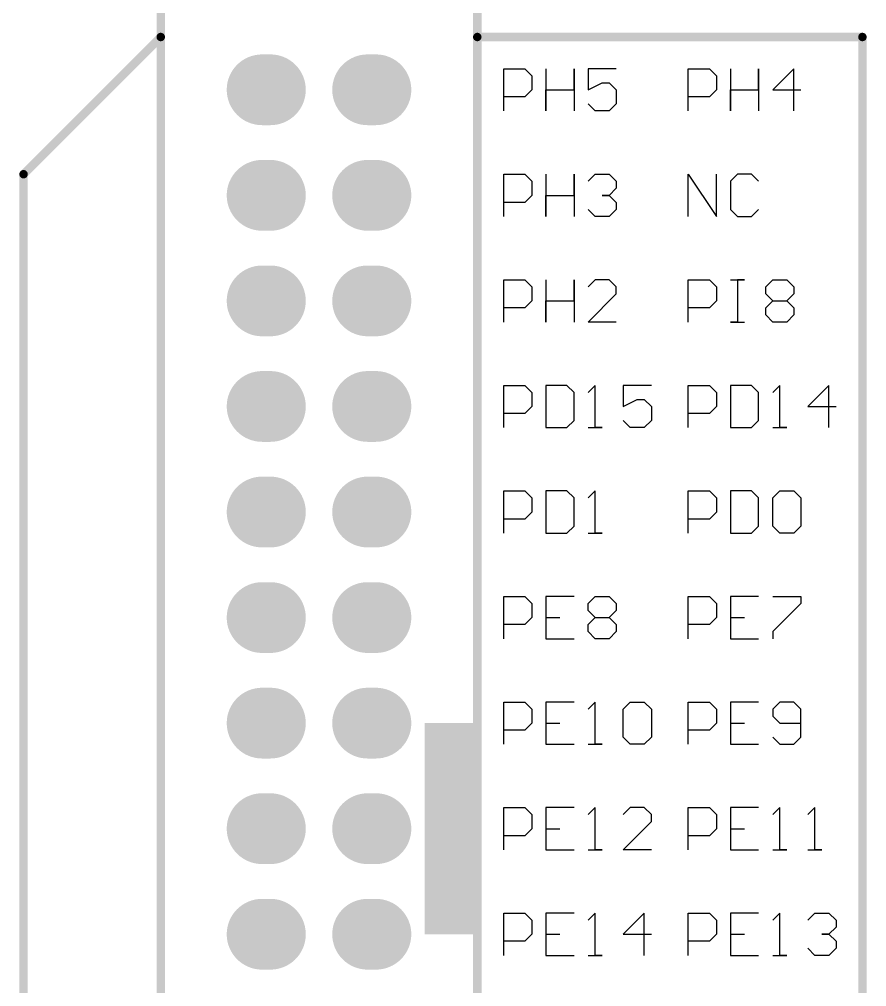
# Model space of a CAD drawing. Header units: millimetres. Extents: x -0.56 to 8.11, y -1.04 to 4.22.
# Drawn here: x 1.206 to 2.009, y 2.445 to 3.362 of the extents above; entities that cross this region are included whole.
import ezdxf

# ---------------------------------------------------------------- set-up
doc = ezdxf.new("R2010")
doc.units = ezdxf.units.MM
doc.header["$MEASUREMENT"] = 0
for name, color, linetype in [('BottomLayer', 5, 'Continuous'), ('BottomSolder', 6, 'Continuous'), ('MultiLayer', 9, 'Continuous'), ('PadHoleLayer', 156, 'Continuous'), ('TopLayer', 1, 'Continuous'), ('TopOverlay', 2, 'Continuous'), ('TopSolder', 216, 'Continuous')]:
    doc.layers.add(name, color=color, linetype=linetype)

# ---------------------------------------------------------------- blocks, each defined once
blk = doc.blocks.new('LCD_M______30____LINE_16')
at = {"layer": 'BottomLayer', "const_width": 0.05906}
for points in [[(0, 0.00394), (0, -0.00394)], [(0.1, 0.00394), (0.1, -0.00394)], [(0.2, 0.00394), (0.2, -0.00394)], [(0.3, 0.00394), (0.3, -0.00394)], [(0.4, 0.00394), (0.4, -0.00394)], [(0.5, 0.00394), (0.5, -0.00394)], [(0.6, 0.00394), (0.6, -0.00394)], [(0.7, 0.00394), (0.7, -0.00394)], [(0.8, 0.00394), (0.8, -0.00394)], [(0, -0.09606), (0, -0.10394)], [(0.1, -0.09606), (0.1, -0.10394)], [(0.2, -0.09606), (0.2, -0.10394)], [(0.3, -0.09606), (0.3, -0.10394)], [(0.4, -0.09606), (0.4, -0.10394)], [(0.5, -0.09606), (0.5, -0.10394)], [(0.6, -0.09606), (0.6, -0.10394)], [(0.7, -0.09606), (0.7, -0.10394)], [(0.8, -0.09606), (0.8, -0.10394)]]:
    blk.add_lwpolyline(points, dxfattribs=at)
at = {"layer": 'BottomLayer', "const_width": 0.02953}
for points in [[(-0.01476, 0.00394, 1), (0.01476, 0.00394, 1)], [(0.08524, 0.00394, 1), (0.11476, 0.00394, 1)], [(0.18524, 0.00394, 1), (0.21476, 0.00394, 1)], [(0.28524, 0.00394, 1), (0.31476, 0.00394, 1)], [(0.38524, 0.00394, 1), (0.41476, 0.00394, 1)], [(0.48524, 0.00394, 1), (0.51476, 0.00394, 1)], [(0.58524, 0.00394, 1), (0.61476, 0.00394, 1)], [(0.68524, 0.00394, 1), (0.71476, 0.00394, 1)], [(0.78524, 0.00394, 1), (0.81476, 0.00394, 1)], [(-0.01476, -0.00394, 1), (0.01476, -0.00394, 1)], [(0.08524, -0.00394, 1), (0.11476, -0.00394, 1)], [(0.18524, -0.00394, 1), (0.21476, -0.00394, 1)], [(0.28524, -0.00394, 1), (0.31476, -0.00394, 1)], [(0.38524, -0.00394, 1), (0.41476, -0.00394, 1)], [(0.48524, -0.00394, 1), (0.51476, -0.00394, 1)], [(0.58524, -0.00394, 1), (0.61476, -0.00394, 1)], [(0.68524, -0.00394, 1), (0.71476, -0.00394, 1)], [(0.78524, -0.00394, 1), (0.81476, -0.00394, 1)], [(-0.01476, -0.09606, 1), (0.01476, -0.09606, 1)], [(0.08524, -0.09606, 1), (0.11476, -0.09606, 1)], [(0.18524, -0.09606, 1), (0.21476, -0.09606, 1)], [(0.28524, -0.09606, 1), (0.31476, -0.09606, 1)], [(0.38524, -0.09606, 1), (0.41476, -0.09606, 1)], [(0.48524, -0.09606, 1), (0.51476, -0.09606, 1)], [(0.58524, -0.09606, 1), (0.61476, -0.09606, 1)], [(0.68524, -0.09606, 1), (0.71476, -0.09606, 1)], [(0.78524, -0.09606, 1), (0.81476, -0.09606, 1)], [(-0.01476, -0.10394, 1), (0.01476, -0.10394, 1)], [(0.08524, -0.10394, 1), (0.11476, -0.10394, 1)], [(0.18524, -0.10394, 1), (0.21476, -0.10394, 1)], [(0.28524, -0.10394, 1), (0.31476, -0.10394, 1)], [(0.38524, -0.10394, 1), (0.41476, -0.10394, 1)], [(0.48524, -0.10394, 1), (0.51476, -0.10394, 1)], [(0.58524, -0.10394, 1), (0.61476, -0.10394, 1)], [(0.68524, -0.10394, 1), (0.71476, -0.10394, 1)], [(0.78524, -0.10394, 1), (0.81476, -0.10394, 1)]]:
    blk.add_lwpolyline(points, format="xyb", close=True, dxfattribs=at)
at = {"layer": 'BottomSolder', "const_width": 0.06706}
for points in [[(0, 0.00394), (0, -0.00394)], [(0.1, 0.00394), (0.1, -0.00394)], [(0.2, 0.00394), (0.2, -0.00394)], [(0.3, 0.00394), (0.3, -0.00394)], [(0.4, 0.00394), (0.4, -0.00394)], [(0.5, 0.00394), (0.5, -0.00394)], [(0.6, 0.00394), (0.6, -0.00394)], [(0.7, 0.00394), (0.7, -0.00394)], [(0.8, 0.00394), (0.8, -0.00394)], [(0, -0.09606), (0, -0.10394)], [(0.1, -0.09606), (0.1, -0.10394)], [(0.2, -0.09606), (0.2, -0.10394)], [(0.3, -0.09606), (0.3, -0.10394)], [(0.4, -0.09606), (0.4, -0.10394)], [(0.5, -0.09606), (0.5, -0.10394)], [(0.6, -0.09606), (0.6, -0.10394)], [(0.7, -0.09606), (0.7, -0.10394)], [(0.8, -0.09606), (0.8, -0.10394)]]:
    blk.add_lwpolyline(points, dxfattribs=at)
at = {"layer": 'BottomSolder', "const_width": 0.03353}
for points in [[(-0.01676, 0.00394, 1), (0.01676, 0.00394, 1)], [(0.08324, 0.00394, 1), (0.11676, 0.00394, 1)], [(0.18324, 0.00394, 1), (0.21676, 0.00394, 1)], [(0.28324, 0.00394, 1), (0.31676, 0.00394, 1)], [(0.38324, 0.00394, 1), (0.41676, 0.00394, 1)], [(0.48324, 0.00394, 1), (0.51676, 0.00394, 1)], [(0.58324, 0.00394, 1), (0.61676, 0.00394, 1)], [(0.68324, 0.00394, 1), (0.71676, 0.00394, 1)], [(0.78324, 0.00394, 1), (0.81676, 0.00394, 1)], [(-0.01676, -0.00394, 1), (0.01676, -0.00394, 1)], [(0.08324, -0.00394, 1), (0.11676, -0.00394, 1)], [(0.18324, -0.00394, 1), (0.21676, -0.00394, 1)], [(0.28324, -0.00394, 1), (0.31676, -0.00394, 1)], [(0.38324, -0.00394, 1), (0.41676, -0.00394, 1)], [(0.48324, -0.00394, 1), (0.51676, -0.00394, 1)], [(0.58324, -0.00394, 1), (0.61676, -0.00394, 1)], [(0.68324, -0.00394, 1), (0.71676, -0.00394, 1)], [(0.78324, -0.00394, 1), (0.81676, -0.00394, 1)], [(-0.01676, -0.09606, 1), (0.01676, -0.09606, 1)], [(0.08324, -0.09606, 1), (0.11676, -0.09606, 1)], [(0.18324, -0.09606, 1), (0.21676, -0.09606, 1)], [(0.28324, -0.09606, 1), (0.31676, -0.09606, 1)], [(0.38324, -0.09606, 1), (0.41676, -0.09606, 1)], [(0.48324, -0.09606, 1), (0.51676, -0.09606, 1)], [(0.58324, -0.09606, 1), (0.61676, -0.09606, 1)], [(0.68324, -0.09606, 1), (0.71676, -0.09606, 1)], [(0.78324, -0.09606, 1), (0.81676, -0.09606, 1)], [(-0.01676, -0.10394, 1), (0.01676, -0.10394, 1)], [(0.08324, -0.10394, 1), (0.11676, -0.10394, 1)], [(0.18324, -0.10394, 1), (0.21676, -0.10394, 1)], [(0.28324, -0.10394, 1), (0.31676, -0.10394, 1)], [(0.38324, -0.10394, 1), (0.41676, -0.10394, 1)], [(0.48324, -0.10394, 1), (0.51676, -0.10394, 1)], [(0.58324, -0.10394, 1), (0.61676, -0.10394, 1)], [(0.68324, -0.10394, 1), (0.71676, -0.10394, 1)], [(0.78324, -0.10394, 1), (0.81676, -0.10394, 1)]]:
    blk.add_lwpolyline(points, format="xyb", close=True, dxfattribs=at)
at = {"layer": 'MultiLayer', "const_width": 0.05906}
for points in [[(0, 0.00394), (0, -0.00394)], [(0.1, 0.00394), (0.1, -0.00394)], [(0.2, 0.00394), (0.2, -0.00394)], [(0.3, 0.00394), (0.3, -0.00394)], [(0.4, 0.00394), (0.4, -0.00394)], [(0.5, 0.00394), (0.5, -0.00394)], [(0.6, 0.00394), (0.6, -0.00394)], [(0.7, 0.00394), (0.7, -0.00394)], [(0.8, 0.00394), (0.8, -0.00394)], [(0, -0.09606), (0, -0.10394)], [(0.1, -0.09606), (0.1, -0.10394)], [(0.2, -0.09606), (0.2, -0.10394)], [(0.3, -0.09606), (0.3, -0.10394)], [(0.4, -0.09606), (0.4, -0.10394)], [(0.5, -0.09606), (0.5, -0.10394)], [(0.6, -0.09606), (0.6, -0.10394)], [(0.7, -0.09606), (0.7, -0.10394)], [(0.8, -0.09606), (0.8, -0.10394)]]:
    blk.add_lwpolyline(points, dxfattribs=at)
at = {"layer": 'MultiLayer', "const_width": 0.02953}
for points in [[(-0.01476, 0.00394, 1), (0.01476, 0.00394, 1)], [(0.08524, 0.00394, 1), (0.11476, 0.00394, 1)], [(0.18524, 0.00394, 1), (0.21476, 0.00394, 1)], [(0.28524, 0.00394, 1), (0.31476, 0.00394, 1)], [(0.38524, 0.00394, 1), (0.41476, 0.00394, 1)], [(0.48524, 0.00394, 1), (0.51476, 0.00394, 1)], [(0.58524, 0.00394, 1), (0.61476, 0.00394, 1)], [(0.68524, 0.00394, 1), (0.71476, 0.00394, 1)], [(0.78524, 0.00394, 1), (0.81476, 0.00394, 1)], [(-0.01476, -0.00394, 1), (0.01476, -0.00394, 1)], [(0.08524, -0.00394, 1), (0.11476, -0.00394, 1)], [(0.18524, -0.00394, 1), (0.21476, -0.00394, 1)], [(0.28524, -0.00394, 1), (0.31476, -0.00394, 1)], [(0.38524, -0.00394, 1), (0.41476, -0.00394, 1)], [(0.48524, -0.00394, 1), (0.51476, -0.00394, 1)], [(0.58524, -0.00394, 1), (0.61476, -0.00394, 1)], [(0.68524, -0.00394, 1), (0.71476, -0.00394, 1)], [(0.78524, -0.00394, 1), (0.81476, -0.00394, 1)], [(-0.01476, -0.09606, 1), (0.01476, -0.09606, 1)], [(0.08524, -0.09606, 1), (0.11476, -0.09606, 1)], [(0.18524, -0.09606, 1), (0.21476, -0.09606, 1)], [(0.28524, -0.09606, 1), (0.31476, -0.09606, 1)], [(0.38524, -0.09606, 1), (0.41476, -0.09606, 1)], [(0.48524, -0.09606, 1), (0.51476, -0.09606, 1)], [(0.58524, -0.09606, 1), (0.61476, -0.09606, 1)], [(0.68524, -0.09606, 1), (0.71476, -0.09606, 1)], [(0.78524, -0.09606, 1), (0.81476, -0.09606, 1)], [(-0.01476, -0.10394, 1), (0.01476, -0.10394, 1)], [(0.08524, -0.10394, 1), (0.11476, -0.10394, 1)], [(0.18524, -0.10394, 1), (0.21476, -0.10394, 1)], [(0.28524, -0.10394, 1), (0.31476, -0.10394, 1)], [(0.38524, -0.10394, 1), (0.41476, -0.10394, 1)], [(0.48524, -0.10394, 1), (0.51476, -0.10394, 1)], [(0.58524, -0.10394, 1), (0.61476, -0.10394, 1)], [(0.68524, -0.10394, 1), (0.71476, -0.10394, 1)], [(0.78524, -0.10394, 1), (0.81476, -0.10394, 1)]]:
    blk.add_lwpolyline(points, format="xyb", close=True, dxfattribs=at)
at = {"layer": 'PadHoleLayer', "const_width": 0.01969}
for points in [[(-0.00984, 0, 1), (0.00984, 0, 1)], [(0.09016, 0, 1), (0.10984, 0, 1)], [(0.19016, 0, 1), (0.20984, 0, 1)], [(0.29016, 0, 1), (0.30984, 0, 1)], [(0.39016, 0, 1), (0.40984, 0, 1)], [(0.49016, 0, 1), (0.50984, 0, 1)], [(0.59016, 0, 1), (0.60984, 0, 1)], [(0.69016, 0, 1), (0.70984, 0, 1)], [(0.79016, 0, 1), (0.80984, 0, 1)], [(-0.00984, -0.1, 1), (0.00984, -0.1, 1)], [(0.09016, -0.1, 1), (0.10984, -0.1, 1)], [(0.19016, -0.1, 1), (0.20984, -0.1, 1)], [(0.29016, -0.1, 1), (0.30984, -0.1, 1)], [(0.39016, -0.1, 1), (0.40984, -0.1, 1)], [(0.49016, -0.1, 1), (0.50984, -0.1, 1)], [(0.59016, -0.1, 1), (0.60984, -0.1, 1)], [(0.69016, -0.1, 1), (0.70984, -0.1, 1)], [(0.79016, -0.1, 1), (0.80984, -0.1, 1)]]:
    blk.add_lwpolyline(points, format="xyb", close=True, dxfattribs=at)
at = {"layer": 'TopLayer', "const_width": 0.05906}
for points in [[(0, 0.00394), (0, -0.00394)], [(0.1, 0.00394), (0.1, -0.00394)], [(0.2, 0.00394), (0.2, -0.00394)], [(0.3, 0.00394), (0.3, -0.00394)], [(0.4, 0.00394), (0.4, -0.00394)], [(0.5, 0.00394), (0.5, -0.00394)], [(0.6, 0.00394), (0.6, -0.00394)], [(0.7, 0.00394), (0.7, -0.00394)], [(0.8, 0.00394), (0.8, -0.00394)], [(0, -0.09606), (0, -0.10394)], [(0.1, -0.09606), (0.1, -0.10394)], [(0.2, -0.09606), (0.2, -0.10394)], [(0.3, -0.09606), (0.3, -0.10394)], [(0.4, -0.09606), (0.4, -0.10394)], [(0.5, -0.09606), (0.5, -0.10394)], [(0.6, -0.09606), (0.6, -0.10394)], [(0.7, -0.09606), (0.7, -0.10394)], [(0.8, -0.09606), (0.8, -0.10394)]]:
    blk.add_lwpolyline(points, dxfattribs=at)
at = {"layer": 'TopLayer', "const_width": 0.02953}
for points in [[(-0.01476, 0.00394, 1), (0.01476, 0.00394, 1)], [(0.08524, 0.00394, 1), (0.11476, 0.00394, 1)], [(0.18524, 0.00394, 1), (0.21476, 0.00394, 1)], [(0.28524, 0.00394, 1), (0.31476, 0.00394, 1)], [(0.38524, 0.00394, 1), (0.41476, 0.00394, 1)], [(0.48524, 0.00394, 1), (0.51476, 0.00394, 1)], [(0.58524, 0.00394, 1), (0.61476, 0.00394, 1)], [(0.68524, 0.00394, 1), (0.71476, 0.00394, 1)], [(0.78524, 0.00394, 1), (0.81476, 0.00394, 1)], [(-0.01476, -0.00394, 1), (0.01476, -0.00394, 1)], [(0.08524, -0.00394, 1), (0.11476, -0.00394, 1)], [(0.18524, -0.00394, 1), (0.21476, -0.00394, 1)], [(0.28524, -0.00394, 1), (0.31476, -0.00394, 1)], [(0.38524, -0.00394, 1), (0.41476, -0.00394, 1)], [(0.48524, -0.00394, 1), (0.51476, -0.00394, 1)], [(0.58524, -0.00394, 1), (0.61476, -0.00394, 1)], [(0.68524, -0.00394, 1), (0.71476, -0.00394, 1)], [(0.78524, -0.00394, 1), (0.81476, -0.00394, 1)], [(-0.01476, -0.09606, 1), (0.01476, -0.09606, 1)], [(0.08524, -0.09606, 1), (0.11476, -0.09606, 1)], [(0.18524, -0.09606, 1), (0.21476, -0.09606, 1)], [(0.28524, -0.09606, 1), (0.31476, -0.09606, 1)], [(0.38524, -0.09606, 1), (0.41476, -0.09606, 1)], [(0.48524, -0.09606, 1), (0.51476, -0.09606, 1)], [(0.58524, -0.09606, 1), (0.61476, -0.09606, 1)], [(0.68524, -0.09606, 1), (0.71476, -0.09606, 1)], [(0.78524, -0.09606, 1), (0.81476, -0.09606, 1)], [(-0.01476, -0.10394, 1), (0.01476, -0.10394, 1)], [(0.08524, -0.10394, 1), (0.11476, -0.10394, 1)], [(0.18524, -0.10394, 1), (0.21476, -0.10394, 1)], [(0.28524, -0.10394, 1), (0.31476, -0.10394, 1)], [(0.38524, -0.10394, 1), (0.41476, -0.10394, 1)], [(0.48524, -0.10394, 1), (0.51476, -0.10394, 1)], [(0.58524, -0.10394, 1), (0.61476, -0.10394, 1)], [(0.68524, -0.10394, 1), (0.71476, -0.10394, 1)], [(0.78524, -0.10394, 1), (0.81476, -0.10394, 1)]]:
    blk.add_lwpolyline(points, format="xyb", close=True, dxfattribs=at)
at = {"layer": 'TopOverlay', "const_width": 0.008}
for points in [[(1.6, 0.1), (-0.2, 0.1)], [(-0.05, -0.2), (-0.2, -0.2)], [(1.6, -0.2), (-0.05, -0.2)]]:
    blk.add_lwpolyline(points, dxfattribs=at)
at = {"layer": 'TopOverlay', "const_width": 0.004}
blk.add_lwpolyline([(-0.052, -0.2, 1), (-0.048, -0.2, 1)], format="xyb", close=True, dxfattribs=at)
blk.add_lwpolyline([(-0.052, -0.2, 1), (-0.048, -0.2, 1)], format="xyb", close=True, dxfattribs=at)
at = {"layer": 'TopOverlay'}
blk.add_solid([(0.59999, 0.05), (0.79999, 0.05), (0.59999, 0.1), (0.79999, 0.1)], dxfattribs=at)
at = {"layer": 'TopSolder', "const_width": 0.06706}
for points in [[(0, 0.00394), (0, -0.00394)], [(0.1, 0.00394), (0.1, -0.00394)], [(0.2, 0.00394), (0.2, -0.00394)], [(0.3, 0.00394), (0.3, -0.00394)], [(0.4, 0.00394), (0.4, -0.00394)], [(0.5, 0.00394), (0.5, -0.00394)], [(0.6, 0.00394), (0.6, -0.00394)], [(0.7, 0.00394), (0.7, -0.00394)], [(0.8, 0.00394), (0.8, -0.00394)], [(0, -0.09606), (0, -0.10394)], [(0.1, -0.09606), (0.1, -0.10394)], [(0.2, -0.09606), (0.2, -0.10394)], [(0.3, -0.09606), (0.3, -0.10394)], [(0.4, -0.09606), (0.4, -0.10394)], [(0.5, -0.09606), (0.5, -0.10394)], [(0.6, -0.09606), (0.6, -0.10394)], [(0.7, -0.09606), (0.7, -0.10394)], [(0.8, -0.09606), (0.8, -0.10394)]]:
    blk.add_lwpolyline(points, dxfattribs=at)
at = {"layer": 'TopSolder', "const_width": 0.03353}
for points in [[(-0.01676, 0.00394, 1), (0.01676, 0.00394, 1)], [(0.08324, 0.00394, 1), (0.11676, 0.00394, 1)], [(0.18324, 0.00394, 1), (0.21676, 0.00394, 1)], [(0.28324, 0.00394, 1), (0.31676, 0.00394, 1)], [(0.38324, 0.00394, 1), (0.41676, 0.00394, 1)], [(0.48324, 0.00394, 1), (0.51676, 0.00394, 1)], [(0.58324, 0.00394, 1), (0.61676, 0.00394, 1)], [(0.68324, 0.00394, 1), (0.71676, 0.00394, 1)], [(0.78324, 0.00394, 1), (0.81676, 0.00394, 1)], [(-0.01676, -0.00394, 1), (0.01676, -0.00394, 1)], [(0.08324, -0.00394, 1), (0.11676, -0.00394, 1)], [(0.18324, -0.00394, 1), (0.21676, -0.00394, 1)], [(0.28324, -0.00394, 1), (0.31676, -0.00394, 1)], [(0.38324, -0.00394, 1), (0.41676, -0.00394, 1)], [(0.48324, -0.00394, 1), (0.51676, -0.00394, 1)], [(0.58324, -0.00394, 1), (0.61676, -0.00394, 1)], [(0.68324, -0.00394, 1), (0.71676, -0.00394, 1)], [(0.78324, -0.00394, 1), (0.81676, -0.00394, 1)], [(-0.01676, -0.09606, 1), (0.01676, -0.09606, 1)], [(0.08324, -0.09606, 1), (0.11676, -0.09606, 1)], [(0.18324, -0.09606, 1), (0.21676, -0.09606, 1)], [(0.28324, -0.09606, 1), (0.31676, -0.09606, 1)], [(0.38324, -0.09606, 1), (0.41676, -0.09606, 1)], [(0.48324, -0.09606, 1), (0.51676, -0.09606, 1)], [(0.58324, -0.09606, 1), (0.61676, -0.09606, 1)], [(0.68324, -0.09606, 1), (0.71676, -0.09606, 1)], [(0.78324, -0.09606, 1), (0.81676, -0.09606, 1)], [(-0.01676, -0.10394, 1), (0.01676, -0.10394, 1)], [(0.08324, -0.10394, 1), (0.11676, -0.10394, 1)], [(0.18324, -0.10394, 1), (0.21676, -0.10394, 1)], [(0.28324, -0.10394, 1), (0.31676, -0.10394, 1)], [(0.38324, -0.10394, 1), (0.41676, -0.10394, 1)], [(0.48324, -0.10394, 1), (0.51676, -0.10394, 1)], [(0.58324, -0.10394, 1), (0.61676, -0.10394, 1)], [(0.68324, -0.10394, 1), (0.71676, -0.10394, 1)], [(0.78324, -0.10394, 1), (0.81676, -0.10394, 1)]]:
    blk.add_lwpolyline(points, format="xyb", close=True, dxfattribs=at)

msp = doc.modelspace()

# ---------------------------------------------------------------- linework, layer by layer
at = {"layer": 'TopOverlay'}
for p, q in [((1.665, 3.275), (1.665, 3.31499)), ((1.665, 3.31499), (1.68499, 3.31499)), ((1.68499, 3.31499), (1.69166, 3.30832)), ((1.69166, 3.30832), (1.69166, 3.29499)), ((1.70499, 3.31499), (1.70499, 3.275)), ((1.73165, 3.29499), (1.73165, 3.31499)), ((1.73165, 3.31499), (1.73165, 3.275)), ((1.77163, 3.31499), (1.74497, 3.31499)), ((1.74497, 3.31499), (1.74497, 3.29499)), ((1.84, 3.275), (1.84, 3.31499)), ((1.84, 3.31499), (1.85999, 3.31499)), ((1.85999, 3.31499), (1.86666, 3.30832)), ((1.86666, 3.30832), (1.86666, 3.29499)), ((1.87999, 3.31499), (1.87999, 3.275)), ((1.90665, 3.29499), (1.90665, 3.31499)), ((1.90665, 3.31499), (1.90665, 3.275)), ((1.93997, 3.31499), (1.91997, 3.29499)), ((1.93997, 3.275), (1.93997, 3.31499)), ((1.74497, 3.29499), (1.7583, 3.30166)), ((1.7583, 3.30166), (1.76497, 3.30166)), ((1.76497, 3.30166), (1.77163, 3.29499)), ((1.69166, 3.29499), (1.68499, 3.28833)), ((1.70499, 3.275), (1.70499, 3.29499)), ((1.70499, 3.29499), (1.73165, 3.29499)), ((1.77163, 3.29499), (1.77163, 3.28166)), ((1.86666, 3.29499), (1.85999, 3.28833)), ((1.87999, 3.275), (1.87999, 3.29499)), ((1.87999, 3.29499), (1.90665, 3.29499)), ((1.91997, 3.29499), (1.94663, 3.29499)), ((1.68499, 3.28833), (1.665, 3.28833)), ((1.75164, 3.275), (1.74497, 3.28166)), ((1.77163, 3.28166), (1.76497, 3.275)), ((1.85999, 3.28833), (1.84, 3.28833)), ((1.76497, 3.275), (1.75164, 3.275)), ((1.665, 3.175), (1.665, 3.21499)), ((1.665, 3.21499), (1.68499, 3.21499)), ((1.68499, 3.21499), (1.69166, 3.20832)), ((1.69166, 3.20832), (1.69166, 3.19499)), ((1.70499, 3.21499), (1.70499, 3.175)), ((1.73165, 3.19499), (1.73165, 3.21499)), ((1.73165, 3.21499), (1.73165, 3.175)), ((1.74497, 3.20832), (1.75164, 3.21499)), ((1.75164, 3.21499), (1.76497, 3.21499)), ((1.76497, 3.21499), (1.77163, 3.20832)), ((1.77163, 3.20832), (1.77163, 3.20166)), ((1.84, 3.175), (1.84, 3.21499)), ((1.84, 3.21499), (1.86666, 3.175)), ((1.86666, 3.175), (1.86666, 3.21499)), ((1.88665, 3.21499), (1.87999, 3.20832)), ((1.87999, 3.20832), (1.87999, 3.18166)), ((1.89998, 3.21499), (1.88665, 3.21499)), ((1.90665, 3.20832), (1.89998, 3.21499)), ((1.77163, 3.20166), (1.76497, 3.19499)), ((1.69166, 3.19499), (1.68499, 3.18833)), ((1.70499, 3.175), (1.70499, 3.19499)), ((1.70499, 3.19499), (1.73165, 3.19499)), ((1.76497, 3.19499), (1.7583, 3.19499)), ((1.7583, 3.19499), (1.76497, 3.19499)), ((1.76497, 3.19499), (1.77163, 3.18833)), ((1.68499, 3.18833), (1.665, 3.18833)), ((1.75164, 3.175), (1.74497, 3.18166)), ((1.77163, 3.18166), (1.76497, 3.175)), ((1.77163, 3.18833), (1.77163, 3.18166)), ((1.87999, 3.18166), (1.88665, 3.175)), ((1.89998, 3.175), (1.90665, 3.18166)), ((1.76497, 3.175), (1.75164, 3.175)), ((1.88665, 3.175), (1.89998, 3.175)), ((1.665, 3.075), (1.665, 3.11499)), ((1.665, 3.11499), (1.68499, 3.11499)), ((1.68499, 3.11499), (1.69166, 3.10832)), ((1.69166, 3.10832), (1.69166, 3.09499)), ((1.70499, 3.11499), (1.70499, 3.075)), ((1.73165, 3.09499), (1.73165, 3.11499)), ((1.73165, 3.11499), (1.73165, 3.075)), ((1.75164, 3.11499), (1.74497, 3.10832)), ((1.76497, 3.11499), (1.75164, 3.11499)), ((1.77163, 3.10832), (1.76497, 3.11499)), ((1.77163, 3.10166), (1.77163, 3.10832)), ((1.84, 3.075), (1.84, 3.11499)), ((1.84, 3.11499), (1.85999, 3.11499)), ((1.85999, 3.11499), (1.86666, 3.10832)), ((1.86666, 3.10832), (1.86666, 3.09499)), ((1.87999, 3.11499), (1.89332, 3.11499)), ((1.89332, 3.11499), (1.88665, 3.11499)), ((1.88665, 3.11499), (1.88665, 3.075)), ((1.91331, 3.10832), (1.91997, 3.11499)), ((1.91331, 3.10166), (1.91331, 3.10832)), ((1.91997, 3.11499), (1.9333, 3.11499)), ((1.9333, 3.11499), (1.93997, 3.10832)), ((1.93997, 3.10832), (1.93997, 3.10166)), ((1.74497, 3.075), (1.77163, 3.10166)), ((1.91997, 3.09499), (1.91331, 3.10166)), ((1.93997, 3.10166), (1.9333, 3.09499)), ((1.68499, 3.08833), (1.665, 3.08833)), ((1.69166, 3.09499), (1.68499, 3.08833)), ((1.70499, 3.075), (1.70499, 3.09499)), ((1.70499, 3.09499), (1.73165, 3.09499)), ((1.85999, 3.08833), (1.84, 3.08833)), ((1.86666, 3.09499), (1.85999, 3.08833)), ((1.91331, 3.08833), (1.91997, 3.09499)), ((1.91331, 3.08166), (1.91331, 3.08833)), ((1.91997, 3.09499), (1.9333, 3.09499)), ((1.9333, 3.09499), (1.93997, 3.08833)), ((1.93997, 3.08833), (1.93997, 3.08166)), ((1.91997, 3.075), (1.91331, 3.08166)), ((1.93997, 3.08166), (1.9333, 3.075)), ((1.77163, 3.075), (1.74497, 3.075)), ((1.88665, 3.075), (1.87999, 3.075)), ((1.87999, 3.075), (1.89332, 3.075)), ((1.9333, 3.075), (1.91997, 3.075)), ((1.665, 2.975), (1.665, 3.01499)), ((1.665, 3.01499), (1.68499, 3.01499)), ((1.68499, 3.01499), (1.69166, 3.00832)), ((1.70499, 3.01499), (1.70499, 2.975)), ((1.72498, 3.01499), (1.70499, 3.01499)), ((1.73165, 3.00832), (1.72498, 3.01499)), ((1.75164, 3.01499), (1.74497, 3.00832)), ((1.75164, 2.975), (1.75164, 3.01499)), ((1.80495, 3.01499), (1.7783, 3.01499)), ((1.7783, 3.01499), (1.7783, 2.99499)), ((1.84, 2.975), (1.84, 3.01499)), ((1.84, 3.01499), (1.85999, 3.01499)), ((1.85999, 3.01499), (1.86666, 3.00832)), ((1.87999, 3.01499), (1.87999, 2.975)), ((1.89998, 3.01499), (1.87999, 3.01499)), ((1.90665, 3.00832), (1.89998, 3.01499)), ((1.92664, 3.01499), (1.91997, 3.00832)), ((1.92664, 2.975), (1.92664, 3.01499)), ((1.97329, 3.01499), (1.9533, 2.99499)), ((1.97329, 2.975), (1.97329, 3.01499)), ((1.69166, 3.00832), (1.69166, 2.99499)), ((1.73165, 2.98166), (1.73165, 3.00832)), ((1.86666, 3.00832), (1.86666, 2.99499)), ((1.90665, 2.98166), (1.90665, 3.00832)), ((1.7783, 2.99499), (1.79163, 3.00166)), ((1.79163, 3.00166), (1.79829, 3.00166)), ((1.79829, 3.00166), (1.80495, 2.99499)), ((1.68499, 2.98833), (1.665, 2.98833)), ((1.69166, 2.99499), (1.68499, 2.98833)), ((1.80495, 2.99499), (1.80495, 2.98166)), ((1.85999, 2.98833), (1.84, 2.98833)), ((1.86666, 2.99499), (1.85999, 2.98833)), ((1.9533, 2.99499), (1.97995, 2.99499)), ((1.72498, 2.975), (1.73165, 2.98166)), ((1.78496, 2.975), (1.7783, 2.98166)), ((1.80495, 2.98166), (1.79829, 2.975)), ((1.89998, 2.975), (1.90665, 2.98166)), ((1.70499, 2.975), (1.72498, 2.975)), ((1.74497, 2.975), (1.7583, 2.975)), ((1.7583, 2.975), (1.75164, 2.975)), ((1.79829, 2.975), (1.78496, 2.975)), ((1.87999, 2.975), (1.89998, 2.975)), ((1.91997, 2.975), (1.9333, 2.975)), ((1.9333, 2.975), (1.92664, 2.975)), ((1.665, 2.875), (1.665, 2.91499)), ((1.665, 2.91499), (1.68499, 2.91499)), ((1.68499, 2.91499), (1.69166, 2.90832)), ((1.70499, 2.91499), (1.70499, 2.875)), ((1.72498, 2.91499), (1.70499, 2.91499)), ((1.73165, 2.90832), (1.72498, 2.91499)), ((1.75164, 2.91499), (1.74497, 2.90832)), ((1.75164, 2.875), (1.75164, 2.91499)), ((1.84, 2.875), (1.84, 2.91499)), ((1.84, 2.91499), (1.85999, 2.91499)), ((1.85999, 2.91499), (1.86666, 2.90832)), ((1.87999, 2.91499), (1.87999, 2.875)), ((1.89998, 2.91499), (1.87999, 2.91499)), ((1.90665, 2.90832), (1.89998, 2.91499)), ((1.91997, 2.90832), (1.92664, 2.91499)), ((1.92664, 2.91499), (1.93997, 2.91499)), ((1.93997, 2.91499), (1.94663, 2.90832)), ((1.69166, 2.90832), (1.69166, 2.89499)), ((1.73165, 2.88166), (1.73165, 2.90832)), ((1.86666, 2.90832), (1.86666, 2.89499)), ((1.90665, 2.88166), (1.90665, 2.90832)), ((1.91997, 2.88166), (1.91997, 2.90832)), ((1.94663, 2.90832), (1.94663, 2.88166)), ((1.68499, 2.88833), (1.665, 2.88833)), ((1.69166, 2.89499), (1.68499, 2.88833)), ((1.85999, 2.88833), (1.84, 2.88833)), ((1.86666, 2.89499), (1.85999, 2.88833)), ((1.72498, 2.875), (1.73165, 2.88166)), ((1.89998, 2.875), (1.90665, 2.88166)), ((1.92664, 2.875), (1.91997, 2.88166)), ((1.94663, 2.88166), (1.93997, 2.875)), ((1.70499, 2.875), (1.72498, 2.875)), ((1.74497, 2.875), (1.7583, 2.875)), ((1.7583, 2.875), (1.75164, 2.875)), ((1.87999, 2.875), (1.89998, 2.875)), ((1.93997, 2.875), (1.92664, 2.875)), ((1.665, 2.775), (1.665, 2.81499)), ((1.665, 2.81499), (1.68499, 2.81499)), ((1.68499, 2.81499), (1.69166, 2.80832)), ((1.73165, 2.81499), (1.70499, 2.81499)), ((1.70499, 2.81499), (1.70499, 2.775)), ((1.74497, 2.80832), (1.75164, 2.81499)), ((1.75164, 2.81499), (1.76497, 2.81499)), ((1.76497, 2.81499), (1.77163, 2.80832)), ((1.84, 2.775), (1.84, 2.81499)), ((1.84, 2.81499), (1.85999, 2.81499)), ((1.85999, 2.81499), (1.86666, 2.80832)), ((1.90665, 2.81499), (1.87999, 2.81499)), ((1.87999, 2.81499), (1.87999, 2.775)), ((1.91997, 2.81499), (1.94663, 2.81499)), ((1.94663, 2.81499), (1.94663, 2.80832)), ((1.69166, 2.80832), (1.69166, 2.79499)), ((1.74497, 2.80166), (1.74497, 2.80832)), ((1.77163, 2.80832), (1.77163, 2.80166)), ((1.86666, 2.80832), (1.86666, 2.79499)), ((1.94663, 2.80832), (1.91997, 2.78166)), ((1.69166, 2.79499), (1.68499, 2.78833)), ((1.70499, 2.79499), (1.71832, 2.79499)), ((1.75164, 2.79499), (1.74497, 2.80166)), ((1.74497, 2.78833), (1.75164, 2.79499)), ((1.75164, 2.79499), (1.76497, 2.79499)), ((1.77163, 2.80166), (1.76497, 2.79499)), ((1.76497, 2.79499), (1.77163, 2.78833)), ((1.86666, 2.79499), (1.85999, 2.78833)), ((1.87999, 2.79499), (1.89332, 2.79499)), ((1.68499, 2.78833), (1.665, 2.78833)), ((1.74497, 2.78166), (1.74497, 2.78833)), ((1.77163, 2.78833), (1.77163, 2.78166)), ((1.85999, 2.78833), (1.84, 2.78833)), ((1.75164, 2.775), (1.74497, 2.78166)), ((1.77163, 2.78166), (1.76497, 2.775)), ((1.91997, 2.78166), (1.91997, 2.775)), ((1.70499, 2.775), (1.73165, 2.775)), ((1.76497, 2.775), (1.75164, 2.775)), ((1.87999, 2.775), (1.90665, 2.775)), ((1.665, 2.675), (1.665, 2.71499)), ((1.665, 2.71499), (1.68499, 2.71499)), ((1.68499, 2.71499), (1.69166, 2.70832)), ((1.73165, 2.71499), (1.70499, 2.71499)), ((1.70499, 2.71499), (1.70499, 2.675)), ((1.75164, 2.71499), (1.74497, 2.70832)), ((1.75164, 2.675), (1.75164, 2.71499)), ((1.7783, 2.70832), (1.78496, 2.71499)), ((1.78496, 2.71499), (1.79829, 2.71499)), ((1.79829, 2.71499), (1.80495, 2.70832)), ((1.84, 2.675), (1.84, 2.71499)), ((1.84, 2.71499), (1.85999, 2.71499)), ((1.85999, 2.71499), (1.86666, 2.70832)), ((1.90665, 2.71499), (1.87999, 2.71499)), ((1.87999, 2.71499), (1.87999, 2.675)), ((1.92664, 2.71499), (1.91997, 2.70832)), ((1.93997, 2.71499), (1.92664, 2.71499)), ((1.94663, 2.70832), (1.93997, 2.71499)), ((1.69166, 2.70832), (1.69166, 2.69499)), ((1.7783, 2.68166), (1.7783, 2.70832)), ((1.80495, 2.70832), (1.80495, 2.68166)), ((1.86666, 2.70832), (1.86666, 2.69499)), ((1.91997, 2.70832), (1.91997, 2.70166)), ((1.94663, 2.68166), (1.94663, 2.70832)), ((1.69166, 2.69499), (1.68499, 2.68833)), ((1.70499, 2.69499), (1.71832, 2.69499)), ((1.86666, 2.69499), (1.85999, 2.68833)), ((1.87999, 2.69499), (1.89332, 2.69499)), ((1.91997, 2.70166), (1.92664, 2.69499)), ((1.92664, 2.69499), (1.94663, 2.69499)), ((1.68499, 2.68833), (1.665, 2.68833)), ((1.85999, 2.68833), (1.84, 2.68833)), ((1.78496, 2.675), (1.7783, 2.68166)), ((1.80495, 2.68166), (1.79829, 2.675)), ((1.91997, 2.68166), (1.92664, 2.675)), ((1.93997, 2.675), (1.94663, 2.68166)), ((1.70499, 2.675), (1.73165, 2.675)), ((1.74497, 2.675), (1.7583, 2.675)), ((1.7583, 2.675), (1.75164, 2.675)), ((1.79829, 2.675), (1.78496, 2.675)), ((1.87999, 2.675), (1.90665, 2.675)), ((1.92664, 2.675), (1.93997, 2.675)), ((1.665, 2.575), (1.665, 2.61499)), ((1.665, 2.61499), (1.68499, 2.61499)), ((1.68499, 2.61499), (1.69166, 2.60832)), ((1.73165, 2.61499), (1.70499, 2.61499)), ((1.70499, 2.61499), (1.70499, 2.575)), ((1.75164, 2.61499), (1.74497, 2.60832)), ((1.75164, 2.575), (1.75164, 2.61499)), ((1.78496, 2.61499), (1.7783, 2.60832)), ((1.79829, 2.61499), (1.78496, 2.61499)), ((1.80495, 2.60832), (1.79829, 2.61499)), ((1.84, 2.575), (1.84, 2.61499)), ((1.84, 2.61499), (1.85999, 2.61499)), ((1.85999, 2.61499), (1.86666, 2.60832)), ((1.90665, 2.61499), (1.87999, 2.61499)), ((1.87999, 2.61499), (1.87999, 2.575)), ((1.92664, 2.61499), (1.91997, 2.60832)), ((1.92664, 2.575), (1.92664, 2.61499)), ((1.95996, 2.61499), (1.9533, 2.60832)), ((1.95996, 2.575), (1.95996, 2.61499)), ((1.69166, 2.60832), (1.69166, 2.59499)), ((1.80495, 2.60166), (1.80495, 2.60832)), ((1.86666, 2.60832), (1.86666, 2.59499)), ((1.69166, 2.59499), (1.68499, 2.58833)), ((1.70499, 2.59499), (1.71832, 2.59499)), ((1.7783, 2.575), (1.80495, 2.60166)), ((1.86666, 2.59499), (1.85999, 2.58833)), ((1.87999, 2.59499), (1.89332, 2.59499)), ((1.68499, 2.58833), (1.665, 2.58833)), ((1.85999, 2.58833), (1.84, 2.58833)), ((1.70499, 2.575), (1.73165, 2.575)), ((1.74497, 2.575), (1.7583, 2.575)), ((1.7583, 2.575), (1.75164, 2.575)), ((1.80495, 2.575), (1.7783, 2.575)), ((1.87999, 2.575), (1.90665, 2.575)), ((1.91997, 2.575), (1.9333, 2.575)), ((1.9333, 2.575), (1.92664, 2.575)), ((1.9533, 2.575), (1.96663, 2.575)), ((1.96663, 2.575), (1.95996, 2.575)), ((1.665, 2.475), (1.665, 2.51499)), ((1.665, 2.51499), (1.68499, 2.51499)), ((1.68499, 2.51499), (1.69166, 2.50832)), ((1.73165, 2.51499), (1.70499, 2.51499)), ((1.70499, 2.51499), (1.70499, 2.475)), ((1.75164, 2.51499), (1.74497, 2.50832)), ((1.75164, 2.475), (1.75164, 2.51499)), ((1.79829, 2.51499), (1.7783, 2.49499)), ((1.79829, 2.475), (1.79829, 2.51499)), ((1.84, 2.475), (1.84, 2.51499)), ((1.84, 2.51499), (1.85999, 2.51499)), ((1.85999, 2.51499), (1.86666, 2.50832)), ((1.90665, 2.51499), (1.87999, 2.51499)), ((1.87999, 2.51499), (1.87999, 2.475)), ((1.92664, 2.51499), (1.91997, 2.50832)), ((1.92664, 2.475), (1.92664, 2.51499)), ((1.9533, 2.50832), (1.95996, 2.51499)), ((1.95996, 2.51499), (1.97329, 2.51499)), ((1.97329, 2.51499), (1.97995, 2.50832)), ((1.69166, 2.50832), (1.69166, 2.49499)), ((1.86666, 2.50832), (1.86666, 2.49499)), ((1.97995, 2.50832), (1.97995, 2.50166)), ((1.69166, 2.49499), (1.68499, 2.48833)), ((1.70499, 2.49499), (1.71832, 2.49499)), ((1.7783, 2.49499), (1.80495, 2.49499)), ((1.86666, 2.49499), (1.85999, 2.48833)), ((1.87999, 2.49499), (1.89332, 2.49499)), ((1.97329, 2.49499), (1.96663, 2.49499)), ((1.96663, 2.49499), (1.97329, 2.49499)), ((1.97995, 2.50166), (1.97329, 2.49499)), ((1.97329, 2.49499), (1.97995, 2.48833)), ((1.68499, 2.48833), (1.665, 2.48833)), ((1.85999, 2.48833), (1.84, 2.48833)), ((1.97995, 2.48833), (1.97995, 2.48166)), ((1.70499, 2.475), (1.73165, 2.475)), ((1.74497, 2.475), (1.7583, 2.475)), ((1.7583, 2.475), (1.75164, 2.475)), ((1.87999, 2.475), (1.90665, 2.475)), ((1.91997, 2.475), (1.9333, 2.475)), ((1.9333, 2.475), (1.92664, 2.475)), ((1.95996, 2.475), (1.9533, 2.48166)), ((1.97329, 2.475), (1.95996, 2.475)), ((1.97995, 2.48166), (1.97329, 2.475))]:
    msp.add_line(p, q, dxfattribs=at)
at = {"layer": 'TopOverlay', "const_width": 0.008}
for points in [[(1.21, 3.215), (1.34, 3.345)], [(1.64, 3.345), (2.005, 3.345)], [(2.005, 1.845), (2.005, 3.345)], [(1.21, 1.98), (1.21, 3.215)]]:
    msp.add_lwpolyline(points, dxfattribs=at)
at = {"layer": 'TopOverlay', "const_width": 0.004}
for points in [[(1.338, 3.345, 1), (1.342, 3.345, 1)], [(1.638, 3.345, 1), (1.642, 3.345, 1)], [(2.003, 3.345, 1), (2.007, 3.345, 1)], [(2.003, 3.345, 1), (2.007, 3.345, 1)], [(1.208, 3.215, 1), (1.212, 3.215, 1)], [(1.208, 3.215, 1), (1.212, 3.215, 1)]]:
    msp.add_lwpolyline(points, format="xyb", close=True, dxfattribs=at)

# ---------------------------------------------------------------- block references
at = {"rotation": 270}
msp.add_blockref('LCD_M______30____LINE_16', (1.54, 3.295), dxfattribs=at)

doc.saveas('drawing.dxf')
